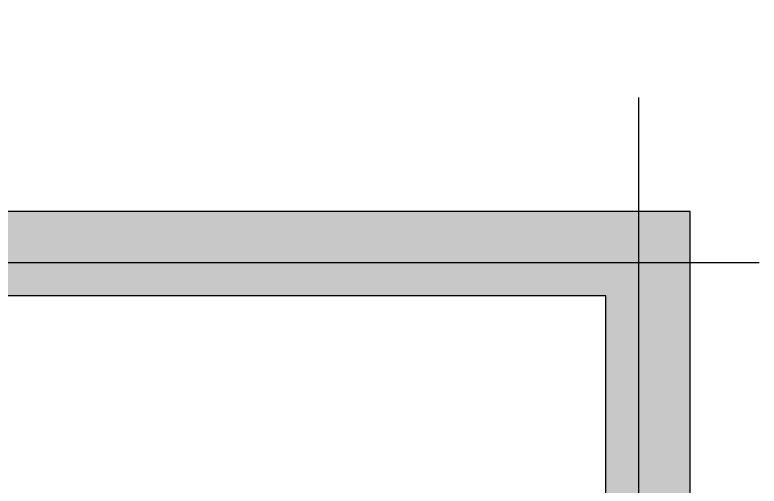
# Model space of a CAD drawing. Header units: millimetres. Extents: x 11159 to 50121, y 18346 to 37577.
# Drawn here: x 24664 to 29161, y 33607 to 36456 of the extents above; entities that cross this region are included whole.
import ezdxf

# ---------------------------------------------------------------- set-up
doc = ezdxf.new("R2010")
doc.units = ezdxf.units.MM
for name, color, linetype in [('axis', 40, 'Continuous'), ('HATCH', 8, 'Continuous'), ('wall', 5, 'Continuous')]:
    doc.layers.add(name, color=color, linetype=linetype)

msp = doc.modelspace()

# ---------------------------------------------------------------- hatches: boundary and pattern name
at = {"layer": 'HATCH', "true_color": 0x2b2b2b}
h = msp.add_hatch(color=250, dxfattribs=at)
h.dxf.hatch_style = 1
h.paths.add_polyline_path([(28745.1, 35266.4), (23290.1, 35266.4), (23290.1, 34756.4), (24035.1, 34756.4), (24035.1, 33047.5), (23905.1, 33047.5), (23905.1, 32525.3), (24035.1, 32525.3), (24035.1, 30816.4), (20510.1, 30816.4), (20510.1, 29176.4), (20835.1, 29176.4), (20835.1, 29296.4), (20760.1, 29296.4), (20760.1, 30696.4), (21640.1, 30696.4), (21640.1, 29296.4), (21545.1, 29296.4), (21545.1, 29176.4), (21855.1, 29176.4), (21855.1, 29296.4), (21760.1, 29296.4), (21760.1, 30696.4), (23235.1, 30696.4), (23235.1, 30296.4), (24035.1, 30296.4), (24035.1, 29296.4), (22565.1, 29296.4), (22565.1, 29176.4), (23290.1, 29176.4), (23290.1, 28981.4), (23410.1, 28981.4), (23410.1, 29176.4), (24425.1, 29176.4), (24425.1, 28981.4), (24545.1, 28981.4), (24545.1, 34756.4), (28235.1, 34756.4), (28235.1, 26756.4), (27990.1, 26756.4), (27990.1, 26246.4), (28745.1, 26246.4)])
h.paths.add_polyline_path([(24035.1, 30416.4), (23355.1, 30416.4), (23355.1, 30696.4), (24035.1, 30696.4)], flags=16)
h.paths.add_polyline_path([(24790.1, 26756.4), (24545.1, 26756.4), (24545.1, 28171.4), (24425.1, 28171.4), (24425.1, 27976.4), (23410.1, 27976.4), (23410.1, 28171.4), (23290.1, 28171.4), (23290.1, 27976.4), (22565.1, 27976.4), (22565.1, 27856.4), (24035.1, 27856.4), (24035.1, 24356.4), (23500.1, 24356.4), (23500.1, 23846.4), (24545.1, 23846.4), (24545.1, 26246.4), (24790.1, 26246.4)])
h.paths.add_polyline_path([(21990.1, 24356.4), (21230.1, 24356.4), (21230.1, 27856.4), (21855.1, 27856.4), (21855.1, 27976.4), (20510.1, 27976.4), (20510.1, 27856.4), (21110.1, 27856.4), (21110.1, 24356.4), (20760.1, 24356.4), (20760.1, 24506.4), (20510.1, 24506.4), (20510.1, 23756.4), (20045.1, 23756.4), (20045.1, 23246.4), (20945.1, 23246.4), (20945.1, 23846.4), (21990.1, 23846.4)])
h.paths.add_polyline_path([(17625.1, 23756.4), (17160.1, 23756.4), (17160.1, 24551.3), (16910.1, 24551.3), (16910.1, 24356.4), (15680.1, 24356.4), (15680.1, 23846.4), (16725.1, 23846.4), (16725.1, 23246.4), (17625.1, 23246.4)])
h.paths.add_polyline_path([(14170.1, 24356.4), (13635.1, 24356.4), (13635.1, 27856.4), (16910.1, 27856.4), (16910.1, 26261.3), (17160.1, 26261.3), (17160.1, 30816.4), (17160.1, 31066.4), (16910.1, 31066.4), (16910.1, 30816.4), (16090.1, 30816.4), (16090.1, 30696.4), (16910.1, 30696.4), (16910.1, 27976.4), (13635.1, 27976.4), (13635.1, 28801.4), (13125.1, 28801.4), (13125.1, 23846.4), (14170.1, 23846.4)])
h.paths.add_polyline_path([(13635.1, 34756.4), (14380.1, 34756.4), (14380.1, 35266.4), (13125.1, 35266.4), (13125.1, 30311.4), (13635.1, 30311.4), (13635.1, 30696.4), (14380.1, 30696.4), (14380.1, 30816.4), (13635.1, 30816.4)])
h.paths.add_polyline_path([(17980.1, 35266.4), (16090.1, 35266.4), (16090.1, 34756.4), (16910.1, 34756.4), (16910.1, 34506.4), (17160.1, 34506.4), (17160.1, 34756.4), (17980.1, 34756.4)])
h.paths.add_polyline_path([(21580.1, 35266.4), (19690.1, 35266.4), (19690.1, 34756.4), (21580.1, 34756.4)])
h.paths.add_polyline_path([(20533, 36456.4), (20133, 36456.4), (20133, 36056.4), (20533, 36056.4)])
h.paths.add_polyline_path([(17537.2, 36456.4), (17137.2, 36456.4), (17137.2, 36056.4), (17537.2, 36056.4)])
h.paths.add_polyline_path([(20945.1, 21356.4), (20435.1, 21356.4), (20435.1, 20846.4), (20945.1, 20846.4)])
h.paths.add_polyline_path([(17235.1, 21356.4), (16725.1, 21356.4), (16725.1, 20846.4), (17235.1, 20846.4)])
h.paths.add_polyline_path([(19180.1, 30816.4), (17160.1, 30816.4), (17160.1, 30696.4), (19180.1, 30696.4)])

# ---------------------------------------------------------------- linework, layer by layer
at = {"layer": 'axis'}
for p, q in [((28435.1, 18746.4), (28435.1, 35956.4)), ((29161.1, 34956.4), (11559, 34956.4))]:
    msp.add_line(p, q, dxfattribs=at)
at = {"layer": 'wall', "color": 5}
for p, q in [((28745.1, 35266.4), (23290.1, 35266.4)), ((28745.1, 26246.4), (28745.1, 35266.4)), ((28235.1, 34756.4), (24545.1, 34756.4)), ((28235.1, 26756.4), (28235.1, 34756.4))]:
    msp.add_line(p, q, dxfattribs=at)

doc.saveas('drawing.dxf')
